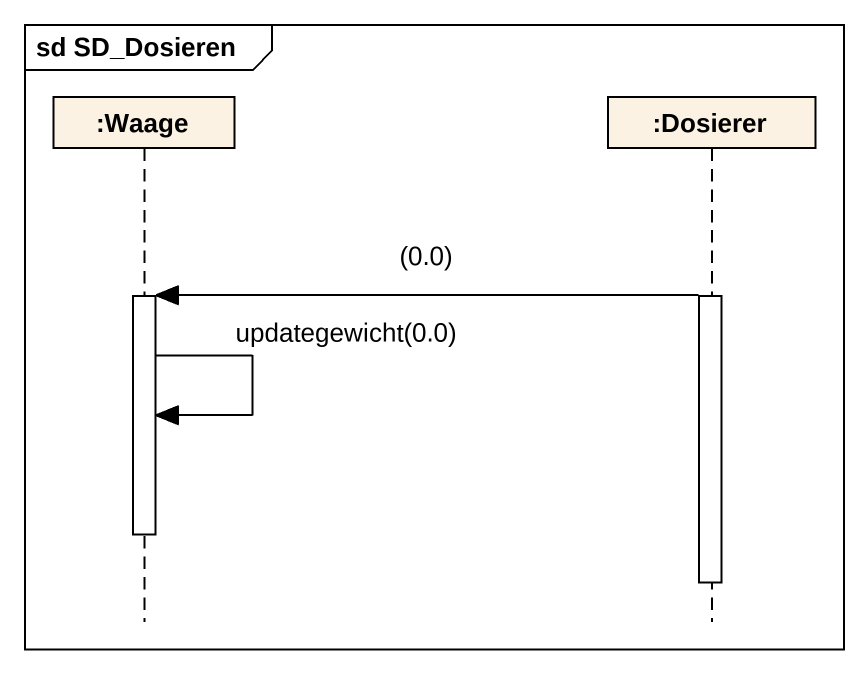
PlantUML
@startuml
mainframe sd SD_Dosieren
hide footbox
participant ":Waage" as Waage
participant ":Dosierer" as Dosierer

activate Dosierer
Dosierer -> Waage : (0.0)
activate Waage
Waage -> Waage : updategewicht(0.0)
deactivate Waage
deactivate Dosierer
@enduml
